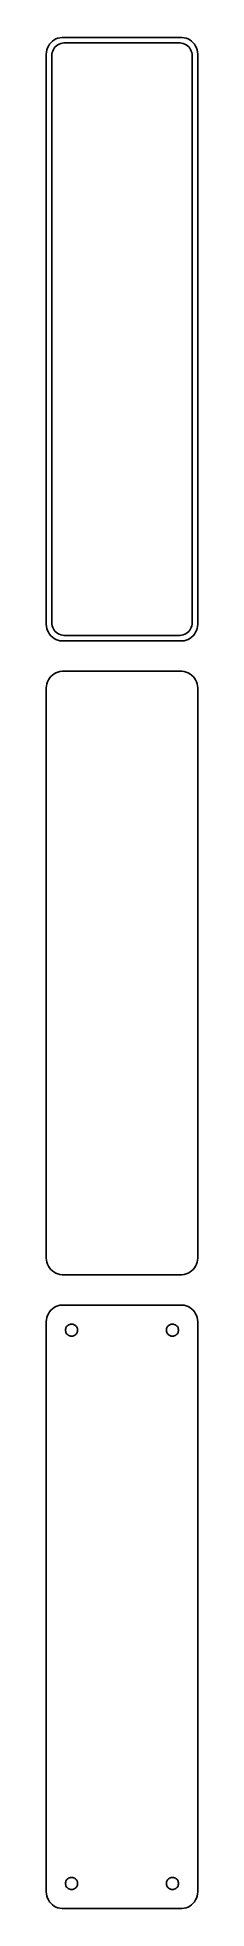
# Model space of a CAD drawing. Header units: metres. Extents: x -22 to 22, y 288 to 846.
import ezdxf

# ---------------------------------------------------------------- set-up
doc = ezdxf.new("R2010")
doc.units = ezdxf.units.M

msp = doc.modelspace()

# ---------------------------------------------------------------- linework, layer by layer
for p, q in [((-22.1489, 842.841), (-22.3429, 842.243)), ((-21.8815, 843.409), (-22.1489, 842.841)), ((-21.5451, 843.939), (-21.8815, 843.409)), ((-21.1448, 844.423), (-21.5451, 843.939)), ((-20.6871, 844.853), (-21.1448, 844.423)), ((-20.1791, 845.222), (-20.6871, 844.853)), ((-20.3936, 842.366), (-20.133, 842.776)), ((-19.6289, 845.524), (-20.1791, 845.222)), ((-20.133, 842.776), (-19.823, 843.151)), ((-19.823, 843.151), (-19.4685, 843.484)), ((-19.0451, 845.755), (-19.6289, 845.524)), ((-19.4685, 843.484), (-19.0751, 843.77)), ((-19.0751, 843.77), (-18.6489, 844.004)), ((-18.4369, 845.911), (-19.0451, 845.755)), ((-18.6489, 844.004), (-18.1967, 844.183)), ((-17.8139, 845.99), (-18.4369, 845.911)), ((-18.1967, 844.183), (-17.7256, 844.304)), ((17.8139, 845.99), (-17.8139, 845.99)), ((-17.7256, 844.304), (-17.2432, 844.365)), ((-17.2432, 844.365), (17.2432, 844.365)), ((17.2432, 844.365), (17.7256, 844.304)), ((17.7256, 844.304), (18.1967, 844.183)), ((18.4369, 845.911), (17.8139, 845.99)), ((18.1967, 844.183), (18.6489, 844.004)), ((19.0451, 845.755), (18.4369, 845.911)), ((18.6489, 844.004), (19.0751, 843.77)), ((19.6289, 845.524), (19.0451, 845.755)), ((19.0751, 843.77), (19.4685, 843.484)), ((19.4685, 843.484), (19.823, 843.151)), ((20.1791, 845.222), (19.6289, 845.524)), ((19.823, 843.151), (20.133, 842.776)), ((20.133, 842.776), (20.3936, 842.366)), ((20.6871, 844.853), (20.1791, 845.222)), ((21.1448, 844.423), (20.6871, 844.853)), ((21.5451, 843.939), (21.1448, 844.423)), ((21.8815, 843.409), (21.5451, 843.939)), ((22.1489, 842.841), (21.8815, 843.409)), ((22.3429, 842.243), (22.1489, 842.841)), ((-22.4606, 841.627), (-22.5, 841)), ((-22.5, 841), (-22.5, 671)), ((-22.3429, 842.243), (-22.4606, 841.627)), ((-20.8726, 840.5), (-20.8421, 840.985)), ((-20.8726, 671.5), (-20.8726, 840.5)), ((-20.8421, 840.985), (-20.751, 841.463)), ((-20.751, 841.463), (-20.6007, 841.926)), ((-20.6007, 841.926), (-20.3936, 842.366)), ((20.3936, 842.366), (20.6007, 841.926)), ((20.6007, 841.926), (20.751, 841.463)), ((20.751, 841.463), (20.8421, 840.985)), ((20.8421, 840.985), (20.8726, 840.5)), ((20.8726, 840.5), (20.8726, 671.5)), ((22.4606, 841.627), (22.3429, 842.243)), ((22.5, 841), (22.4606, 841.627)), ((22.5, 671), (22.5, 841)), ((-22.5, 671), (-22.4606, 670.373)), ((-22.4606, 670.373), (-22.3429, 669.757)), ((-22.3429, 669.757), (-22.1489, 669.159)), ((-20.8421, 671.015), (-20.8726, 671.5)), ((-20.751, 670.537), (-20.8421, 671.015)), ((-20.6007, 670.074), (-20.751, 670.537)), ((-20.3936, 669.634), (-20.6007, 670.074)), ((-20.133, 669.224), (-20.3936, 669.634)), ((20.3936, 669.634), (20.133, 669.224)), ((20.6007, 670.074), (20.3936, 669.634)), ((20.751, 670.537), (20.6007, 670.074)), ((20.8421, 671.015), (20.751, 670.537)), ((20.8726, 671.5), (20.8421, 671.015)), ((22.1489, 669.159), (22.3429, 669.757)), ((22.3429, 669.757), (22.4606, 670.373)), ((22.4606, 670.373), (22.5, 671)), ((-22.1489, 669.159), (-21.8815, 668.591)), ((-21.8815, 668.591), (-21.5451, 668.061)), ((-21.5451, 668.061), (-21.1448, 667.577)), ((-21.1448, 667.577), (-20.6871, 667.147)), ((-20.6871, 667.147), (-20.1791, 666.778)), ((-20.1791, 666.778), (-19.6289, 666.476)), ((-19.823, 668.849), (-20.133, 669.224)), ((-19.4685, 668.516), (-19.823, 668.849)), ((-19.6289, 666.476), (-19.0451, 666.245)), ((-19.0751, 668.23), (-19.4685, 668.516)), ((-18.6489, 667.996), (-19.0751, 668.23)), ((-19.0451, 666.245), (-18.4369, 666.089)), ((-18.1967, 667.817), (-18.6489, 667.996)), ((-18.4369, 666.089), (-17.8139, 666.01)), ((-17.7256, 667.696), (-18.1967, 667.817)), ((-17.8139, 666.01), (17.8139, 666.01)), ((-17.2432, 667.635), (-17.7256, 667.696)), ((17.2432, 667.635), (-17.2432, 667.635)), ((17.7256, 667.696), (17.2432, 667.635)), ((18.1967, 667.817), (17.7256, 667.696)), ((17.8139, 666.01), (18.4369, 666.089)), ((18.6489, 667.996), (18.1967, 667.817)), ((18.4369, 666.089), (19.0451, 666.245)), ((19.0751, 668.23), (18.6489, 667.996)), ((19.0451, 666.245), (19.6289, 666.476)), ((19.4685, 668.516), (19.0751, 668.23)), ((19.823, 668.849), (19.4685, 668.516)), ((19.6289, 666.476), (20.1791, 666.778)), ((20.133, 669.224), (19.823, 668.849)), ((20.1791, 666.778), (20.6871, 667.147)), ((20.6871, 667.147), (21.1448, 667.577)), ((21.1448, 667.577), (21.5451, 668.061)), ((21.5451, 668.061), (21.8815, 668.591)), ((21.8815, 668.591), (22.1489, 669.159)), ((-22.3429, 653.243), (-22.4606, 652.627)), ((-22.1489, 653.841), (-22.3429, 653.243)), ((-21.8815, 654.409), (-22.1489, 653.841)), ((-21.5451, 654.939), (-21.8815, 654.409)), ((-21.1448, 655.423), (-21.5451, 654.939)), ((-20.6871, 655.853), (-21.1448, 655.423)), ((-20.1791, 656.222), (-20.6871, 655.853)), ((-19.6289, 656.524), (-20.1791, 656.222)), ((-19.0451, 656.755), (-19.6289, 656.524)), ((-18.4369, 656.911), (-19.0451, 656.755)), ((-17.8139, 656.99), (-18.4369, 656.911)), ((17.8139, 656.99), (-17.8139, 656.99)), ((18.4369, 656.911), (17.8139, 656.99)), ((19.0451, 656.755), (18.4369, 656.911)), ((19.6289, 656.524), (19.0451, 656.755)), ((20.1791, 656.222), (19.6289, 656.524)), ((20.6871, 655.853), (20.1791, 656.222)), ((21.1448, 655.423), (20.6871, 655.853)), ((21.5451, 654.939), (21.1448, 655.423)), ((21.8815, 654.409), (21.5451, 654.939)), ((22.1489, 653.841), (21.8815, 654.409)), ((22.3429, 653.243), (22.1489, 653.841)), ((22.4606, 652.627), (22.3429, 653.243)), ((-22.4606, 652.627), (-22.5, 652)), ((-22.5, 652), (-22.5, 482)), ((22.5, 652), (22.4606, 652.627)), ((22.5, 482), (22.5, 652)), ((-22.5, 482), (-22.4606, 481.373)), ((-22.4606, 481.373), (-22.3429, 480.757)), ((-22.3429, 480.757), (-22.1489, 480.159)), ((-22.1489, 480.159), (-21.8815, 479.591)), ((21.8815, 479.591), (22.1489, 480.159)), ((22.1489, 480.159), (22.3429, 480.757)), ((22.3429, 480.757), (22.4606, 481.373)), ((22.4606, 481.373), (22.5, 482)), ((-21.8815, 479.591), (-21.5451, 479.061)), ((-21.5451, 479.061), (-21.1448, 478.577)), ((-21.1448, 478.577), (-20.6871, 478.147)), ((-20.6871, 478.147), (-20.1791, 477.778)), ((-20.1791, 477.778), (-19.6289, 477.476)), ((-19.6289, 477.476), (-19.0451, 477.245)), ((-19.0451, 477.245), (-18.4369, 477.089)), ((-18.4369, 477.089), (-17.8139, 477.01)), ((-17.8139, 477.01), (17.8139, 477.01)), ((17.8139, 477.01), (18.4369, 477.089)), ((18.4369, 477.089), (19.0451, 477.245)), ((19.0451, 477.245), (19.6289, 477.476)), ((19.6289, 477.476), (20.1791, 477.778)), ((20.1791, 477.778), (20.6871, 478.147)), ((20.6871, 478.147), (21.1448, 478.577)), ((21.1448, 478.577), (21.5451, 479.061)), ((21.5451, 479.061), (21.8815, 479.591)), ((-22.4606, 463.627), (-22.5, 463)), ((-22.3429, 464.243), (-22.4606, 463.627)), ((-22.1489, 464.841), (-22.3429, 464.243)), ((-21.8815, 465.409), (-22.1489, 464.841)), ((-21.5451, 465.939), (-21.8815, 465.409)), ((-21.1448, 466.423), (-21.5451, 465.939)), ((-20.6871, 466.853), (-21.1448, 466.423)), ((-20.1791, 467.222), (-20.6871, 466.853)), ((-19.6289, 467.524), (-20.1791, 467.222)), ((-19.0451, 467.755), (-19.6289, 467.524)), ((-18.4369, 467.911), (-19.0451, 467.755)), ((-17.8139, 467.99), (-18.4369, 467.911)), ((17.8139, 467.99), (-17.8139, 467.99)), ((18.4369, 467.911), (17.8139, 467.99)), ((19.0451, 467.755), (18.4369, 467.911)), ((19.6289, 467.524), (19.0451, 467.755)), ((20.1791, 467.222), (19.6289, 467.524)), ((20.6871, 466.853), (20.1791, 467.222)), ((21.1448, 466.423), (20.6871, 466.853)), ((21.5451, 465.939), (21.1448, 466.423)), ((21.8815, 465.409), (21.5451, 465.939)), ((22.1489, 464.841), (21.8815, 465.409)), ((22.3429, 464.243), (22.1489, 464.841)), ((22.4606, 463.627), (22.3429, 464.243)), ((22.5, 463), (22.4606, 463.627)), ((-22.5, 463), (-22.5, 293)), ((-16.8, 460.5), (-16.7858, 460.726)), ((-16.7858, 460.274), (-16.8, 460.5)), ((-16.7858, 460.726), (-16.7434, 460.948)), ((-16.7434, 460.052), (-16.7858, 460.274)), ((-16.7434, 460.948), (-16.6736, 461.163)), ((-16.6736, 459.837), (-16.7434, 460.052)), ((-16.6736, 461.163), (-16.5773, 461.367)), ((-16.5773, 459.633), (-16.6736, 459.837)), ((-16.5773, 461.367), (-16.4562, 461.558)), ((-16.4562, 459.442), (-16.5773, 459.633)), ((-16.4562, 461.558), (-16.3121, 461.732)), ((-16.3121, 459.268), (-16.4562, 459.442)), ((-16.3121, 461.732), (-16.1474, 461.887)), ((-16.1474, 459.113), (-16.3121, 459.268)), ((-16.1474, 461.887), (-15.9645, 462.02)), ((-15.9645, 458.98), (-16.1474, 459.113)), ((-15.9645, 462.02), (-15.7664, 462.129)), ((-15.7664, 458.871), (-15.9645, 458.98)), ((-15.7664, 462.129), (-15.5562, 462.212)), ((-15.5562, 458.788), (-15.7664, 458.871)), ((-15.5562, 462.212), (-15.3373, 462.268)), ((-15.3373, 458.732), (-15.5562, 458.788)), ((-15.3373, 462.268), (-15.113, 462.296)), ((-15.113, 458.704), (-15.3373, 458.732)), ((-15.113, 462.296), (-14.887, 462.296)), ((-14.887, 458.704), (-15.113, 458.704)), ((-14.887, 462.296), (-14.6627, 462.268)), ((-14.6627, 458.732), (-14.887, 458.704)), ((-14.6627, 462.268), (-14.4438, 462.212)), ((-14.4438, 458.788), (-14.6627, 458.732)), ((-14.4438, 462.212), (-14.2336, 462.129)), ((-14.2336, 458.871), (-14.4438, 458.788)), ((-14.2336, 462.129), (-14.0355, 462.02)), ((-14.0355, 458.98), (-14.2336, 458.871)), ((-14.0355, 462.02), (-13.8526, 461.887)), ((-13.8526, 459.113), (-14.0355, 458.98)), ((-13.8526, 461.887), (-13.6879, 461.732)), ((-13.6879, 459.268), (-13.8526, 459.113)), ((-13.6879, 461.732), (-13.5438, 461.558)), ((-13.5438, 459.442), (-13.6879, 459.268)), ((-13.5438, 461.558), (-13.4226, 461.367)), ((-13.4226, 459.633), (-13.5438, 459.442)), ((-13.4226, 461.367), (-13.3264, 461.163)), ((-13.3264, 459.837), (-13.4226, 459.633)), ((-13.3264, 461.163), (-13.2565, 460.948)), ((-13.2565, 460.052), (-13.3264, 459.837)), ((-13.2565, 460.948), (-13.2142, 460.726)), ((-13.2142, 460.274), (-13.2565, 460.052)), ((-13.2142, 460.726), (-13.2, 460.5)), ((-13.2, 460.5), (-13.2142, 460.274)), ((13.2, 460.5), (13.2142, 460.726)), ((13.2142, 460.274), (13.2, 460.5)), ((13.2142, 460.726), (13.2565, 460.948)), ((13.2565, 460.052), (13.2142, 460.274)), ((13.2565, 460.948), (13.3264, 461.163)), ((13.3264, 459.837), (13.2565, 460.052)), ((13.3264, 461.163), (13.4226, 461.367)), ((13.4226, 459.633), (13.3264, 459.837)), ((13.4226, 461.367), (13.5438, 461.558)), ((13.5438, 459.442), (13.4226, 459.633)), ((13.5438, 461.558), (13.6879, 461.732)), ((13.6879, 459.268), (13.5438, 459.442)), ((13.6879, 461.732), (13.8526, 461.887)), ((13.8526, 459.113), (13.6879, 459.268)), ((13.8526, 461.887), (14.0355, 462.02)), ((14.0355, 458.98), (13.8526, 459.113)), ((14.0355, 462.02), (14.2336, 462.129)), ((14.2336, 458.871), (14.0355, 458.98)), ((14.2336, 462.129), (14.4438, 462.212)), ((14.4438, 458.788), (14.2336, 458.871)), ((14.4438, 462.212), (14.6627, 462.268)), ((14.6627, 458.732), (14.4438, 458.788)), ((14.6627, 462.268), (14.887, 462.296)), ((14.887, 458.704), (14.6627, 458.732)), ((14.887, 462.296), (15.113, 462.296)), ((15.113, 458.704), (14.887, 458.704)), ((15.113, 462.296), (15.3373, 462.268)), ((15.3373, 458.732), (15.113, 458.704)), ((15.3373, 462.268), (15.5562, 462.212)), ((15.5562, 458.788), (15.3373, 458.732)), ((15.5562, 462.212), (15.7664, 462.129)), ((15.7664, 458.871), (15.5562, 458.788)), ((15.7664, 462.129), (15.9645, 462.02)), ((15.9645, 458.98), (15.7664, 458.871)), ((15.9645, 462.02), (16.1474, 461.887)), ((16.1474, 459.113), (15.9645, 458.98)), ((16.1474, 461.887), (16.3121, 461.732)), ((16.3121, 459.268), (16.1474, 459.113)), ((16.3121, 461.732), (16.4562, 461.558)), ((16.4562, 459.442), (16.3121, 459.268)), ((16.4562, 461.558), (16.5773, 461.367)), ((16.5773, 459.633), (16.4562, 459.442)), ((16.5773, 461.367), (16.6736, 461.163)), ((16.6736, 459.837), (16.5773, 459.633)), ((16.6736, 461.163), (16.7434, 460.948)), ((16.7434, 460.052), (16.6736, 459.837)), ((16.7434, 460.948), (16.7858, 460.726)), ((16.7858, 460.274), (16.7434, 460.052)), ((16.7858, 460.726), (16.8, 460.5)), ((16.8, 460.5), (16.7858, 460.274)), ((22.5, 293), (22.5, 463)), ((-16.7858, 295.726), (-16.7434, 295.948)), ((-16.7434, 295.948), (-16.6736, 296.163)), ((-16.6736, 296.163), (-16.5773, 296.367)), ((-16.5773, 296.367), (-16.4562, 296.558)), ((-16.4562, 296.558), (-16.3121, 296.732)), ((-16.3121, 296.732), (-16.1474, 296.887)), ((-16.1474, 296.887), (-15.9645, 297.02)), ((-15.9645, 297.02), (-15.7664, 297.129)), ((-15.7664, 297.129), (-15.5562, 297.212)), ((-15.5562, 297.212), (-15.3373, 297.268)), ((-15.3373, 297.268), (-15.113, 297.296)), ((-15.113, 297.296), (-14.887, 297.296)), ((-14.887, 297.296), (-14.6627, 297.268)), ((-14.6627, 297.268), (-14.4438, 297.212)), ((-14.4438, 297.212), (-14.2336, 297.129)), ((-14.2336, 297.129), (-14.0355, 297.02)), ((-14.0355, 297.02), (-13.8526, 296.887)), ((-13.8526, 296.887), (-13.6879, 296.732)), ((-13.6879, 296.732), (-13.5438, 296.558)), ((-13.5438, 296.558), (-13.4226, 296.367)), ((-13.4226, 296.367), (-13.3264, 296.163)), ((-13.3264, 296.163), (-13.2565, 295.948)), ((-13.2565, 295.948), (-13.2142, 295.726)), ((13.2142, 295.726), (13.2565, 295.948)), ((13.2565, 295.948), (13.3264, 296.163)), ((13.3264, 296.163), (13.4226, 296.367)), ((13.4226, 296.367), (13.5438, 296.558)), ((13.5438, 296.558), (13.6879, 296.732)), ((13.6879, 296.732), (13.8526, 296.887)), ((13.8526, 296.887), (14.0355, 297.02)), ((14.0355, 297.02), (14.2336, 297.129)), ((14.2336, 297.129), (14.4438, 297.212)), ((14.4438, 297.212), (14.6627, 297.268)), ((14.6627, 297.268), (14.887, 297.296)), ((14.887, 297.296), (15.113, 297.296)), ((15.113, 297.296), (15.3373, 297.268)), ((15.3373, 297.268), (15.5562, 297.212)), ((15.5562, 297.212), (15.7664, 297.129)), ((15.7664, 297.129), (15.9645, 297.02)), ((15.9645, 297.02), (16.1474, 296.887)), ((16.1474, 296.887), (16.3121, 296.732)), ((16.3121, 296.732), (16.4562, 296.558)), ((16.4562, 296.558), (16.5773, 296.367)), ((16.5773, 296.367), (16.6736, 296.163)), ((16.6736, 296.163), (16.7434, 295.948)), ((16.7434, 295.948), (16.7858, 295.726)), ((-22.5, 293), (-22.4606, 292.373)), ((-22.4606, 292.373), (-22.3429, 291.757)), ((-22.3429, 291.757), (-22.1489, 291.159)), ((-22.1489, 291.159), (-21.8815, 290.591)), ((-21.8815, 290.591), (-21.5451, 290.061)), ((-16.8, 295.5), (-16.7858, 295.726)), ((-16.7858, 295.274), (-16.8, 295.5)), ((-16.7434, 295.052), (-16.7858, 295.274)), ((-16.6736, 294.837), (-16.7434, 295.052)), ((-16.5773, 294.633), (-16.6736, 294.837)), ((-16.4562, 294.442), (-16.5773, 294.633)), ((-16.3121, 294.268), (-16.4562, 294.442)), ((-16.1474, 294.113), (-16.3121, 294.268)), ((-15.9645, 293.98), (-16.1474, 294.113)), ((-15.7664, 293.871), (-15.9645, 293.98)), ((-15.5562, 293.788), (-15.7664, 293.871)), ((-15.3373, 293.732), (-15.5562, 293.788)), ((-15.113, 293.704), (-15.3373, 293.732)), ((-14.887, 293.704), (-15.113, 293.704)), ((-14.6627, 293.732), (-14.887, 293.704)), ((-14.4438, 293.788), (-14.6627, 293.732)), ((-14.2336, 293.871), (-14.4438, 293.788)), ((-14.0355, 293.98), (-14.2336, 293.871)), ((-13.8526, 294.113), (-14.0355, 293.98)), ((-13.6879, 294.268), (-13.8526, 294.113)), ((-13.5438, 294.442), (-13.6879, 294.268)), ((-13.4226, 294.633), (-13.5438, 294.442)), ((-13.3264, 294.837), (-13.4226, 294.633)), ((-13.2565, 295.052), (-13.3264, 294.837)), ((-13.2142, 295.274), (-13.2565, 295.052)), ((-13.2142, 295.726), (-13.2, 295.5)), ((-13.2, 295.5), (-13.2142, 295.274)), ((13.2, 295.5), (13.2142, 295.726)), ((13.2142, 295.274), (13.2, 295.5)), ((13.2565, 295.052), (13.2142, 295.274)), ((13.3264, 294.837), (13.2565, 295.052)), ((13.4226, 294.633), (13.3264, 294.837)), ((13.5438, 294.442), (13.4226, 294.633)), ((13.6879, 294.268), (13.5438, 294.442)), ((13.8526, 294.113), (13.6879, 294.268)), ((14.0355, 293.98), (13.8526, 294.113)), ((14.2336, 293.871), (14.0355, 293.98)), ((14.4438, 293.788), (14.2336, 293.871)), ((14.6627, 293.732), (14.4438, 293.788)), ((14.887, 293.704), (14.6627, 293.732)), ((15.113, 293.704), (14.887, 293.704)), ((15.3373, 293.732), (15.113, 293.704)), ((15.5562, 293.788), (15.3373, 293.732)), ((15.7664, 293.871), (15.5562, 293.788)), ((15.9645, 293.98), (15.7664, 293.871)), ((16.1474, 294.113), (15.9645, 293.98)), ((16.3121, 294.268), (16.1474, 294.113)), ((16.4562, 294.442), (16.3121, 294.268)), ((16.5773, 294.633), (16.4562, 294.442)), ((16.6736, 294.837), (16.5773, 294.633)), ((16.7434, 295.052), (16.6736, 294.837)), ((16.7858, 295.274), (16.7434, 295.052)), ((16.7858, 295.726), (16.8, 295.5)), ((16.8, 295.5), (16.7858, 295.274)), ((21.5451, 290.061), (21.8815, 290.591)), ((21.8815, 290.591), (22.1489, 291.159)), ((22.1489, 291.159), (22.3429, 291.757)), ((22.3429, 291.757), (22.4606, 292.373)), ((22.4606, 292.373), (22.5, 293)), ((-21.5451, 290.061), (-21.1448, 289.577)), ((-21.1448, 289.577), (-20.6871, 289.147)), ((-20.6871, 289.147), (-20.1791, 288.778)), ((-20.1791, 288.778), (-19.6289, 288.476)), ((-19.6289, 288.476), (-19.0451, 288.245)), ((-19.0451, 288.245), (-18.4369, 288.089)), ((-18.4369, 288.089), (-17.8139, 288.01)), ((-17.8139, 288.01), (17.8139, 288.01)), ((17.8139, 288.01), (18.4369, 288.089)), ((18.4369, 288.089), (19.0451, 288.245)), ((19.0451, 288.245), (19.6289, 288.476)), ((19.6289, 288.476), (20.1791, 288.778)), ((20.1791, 288.778), (20.6871, 289.147)), ((20.6871, 289.147), (21.1448, 289.577)), ((21.1448, 289.577), (21.5451, 290.061))]:
    msp.add_line(p, q)

doc.saveas('drawing.dxf')
